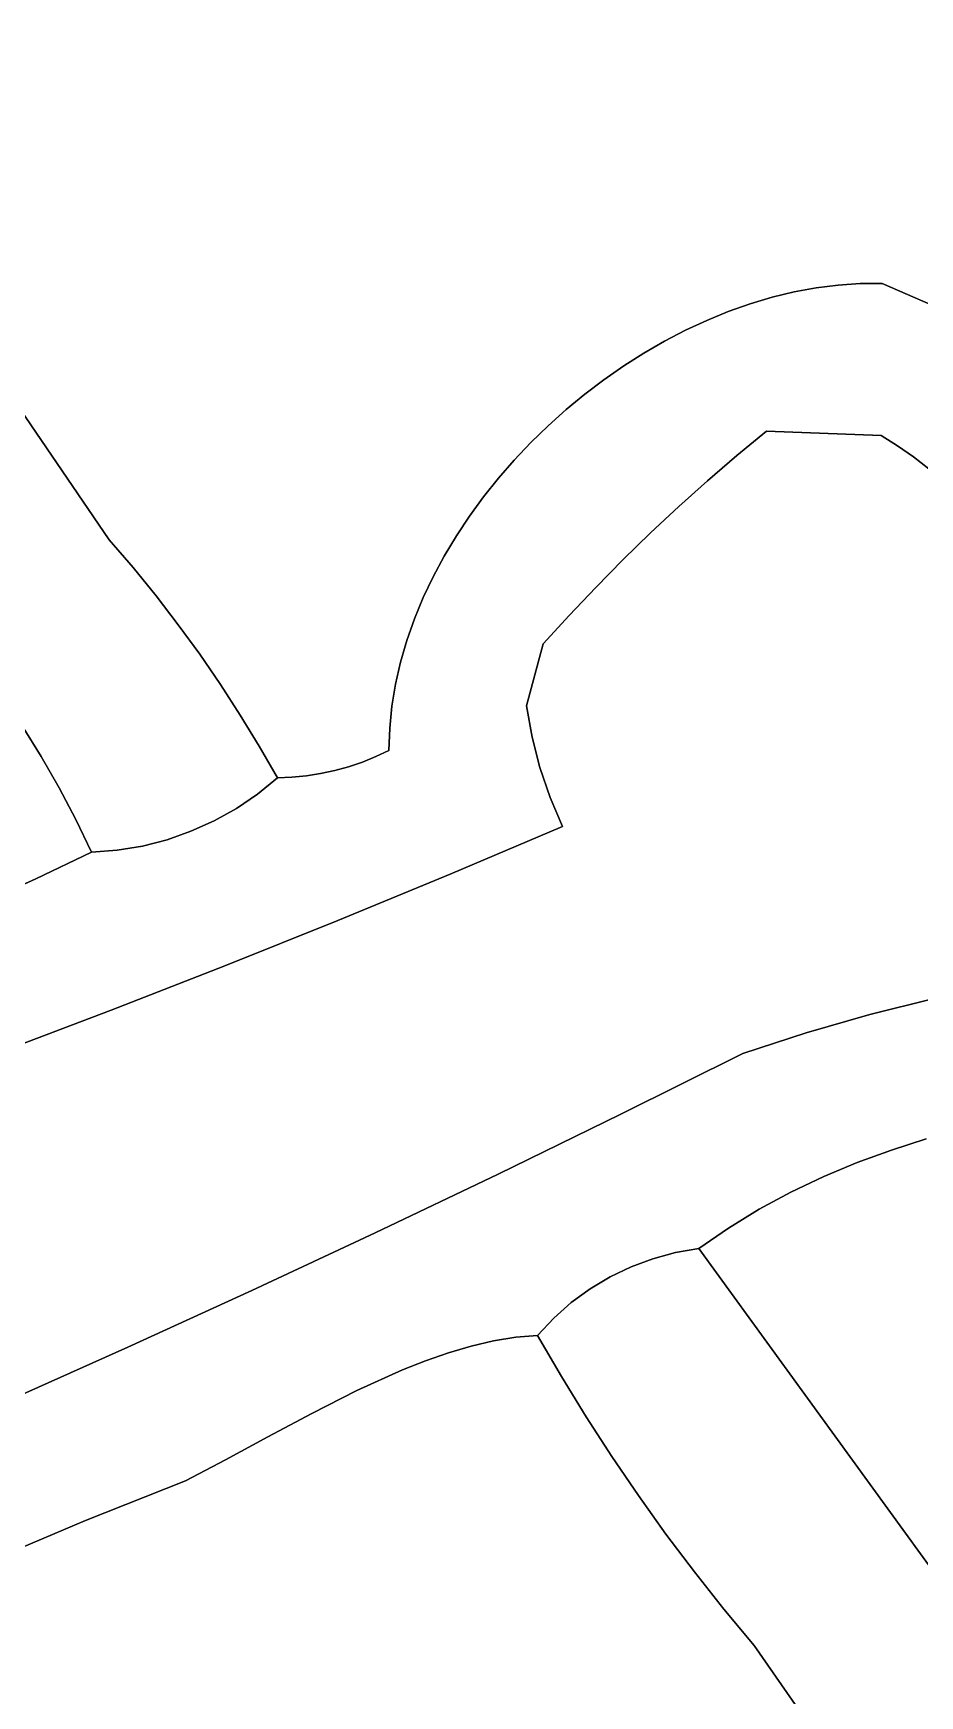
# Model space of a CAD drawing. Header units: inches. Extents: x 36.3 to 71.4, y 17.4 to 61.7.
# Drawn here: x 60.153 to 62.665, y 21.181 to 25.893 of the extents above; entities that cross this region are included whole.
import ezdxf

# ---------------------------------------------------------------- set-up
doc = ezdxf.new("R2010")
doc.units = ezdxf.units.IN
doc.layers.add('SURFACES_FOR_SKETCHUP', color=7, linetype='Continuous')

msp = doc.modelspace()

# ---------------------------------------------------------------- linework, layer by layer
at = {"layer": 'SURFACES_FOR_SKETCHUP'}
for points, invisible_edges in [([(61.0887, 26.3437), (60.1423, 26.5912), (59.8279, 25.2342)], 10), ([(62.9863, 25.8676), (62.8522, 26.4694), (62.0367, 26.1024)], 3), ([(59.8279, 25.2342), (60.1009, 24.8478), (61.0887, 26.3437)], 10), ([(60.1009, 24.8478), (61.5627, 24.7325), (61.0887, 26.3437)], 11), ([(62.0367, 26.1024), (61.0887, 26.3437), (61.8258, 24.9497)], 10), ([(61.6117, 24.7803), (61.0887, 26.3437), (61.5627, 24.7325)], 3), ([(61.6627, 24.826), (61.0887, 26.3437), (61.6117, 24.7803)], 3), ([(61.7155, 24.8695), (61.0887, 26.3437), (61.6627, 24.826)], 3), ([(61.7699, 24.9108), (61.0887, 26.3437), (61.7155, 24.8695)], 3), ([(61.8258, 24.9497), (61.0887, 26.3437), (61.7699, 24.9108)], 3), ([(61.883, 24.9861), (62.0367, 26.1024), (61.8258, 24.9497)], 3), ([(61.9414, 25.0198), (62.0367, 26.1024), (61.883, 24.9861)], 3), ([(62.0009, 25.0508), (62.0367, 26.1024), (61.9414, 25.0198)], 3), ([(62.0613, 25.0788), (62.0367, 26.1024), (62.0009, 25.0508)], 3), ([(62.9863, 25.8676), (62.0367, 26.1024), (62.4962, 25.1834)], 10), ([(62.4338, 25.1791), (62.4962, 25.1834), (62.0367, 26.1024)], 10), ([(62.3712, 25.1711), (62.4338, 25.1791), (62.0367, 26.1024)], 10), ([(62.3086, 25.1595), (62.3712, 25.1711), (62.0367, 26.1024)], 10), ([(62.2462, 25.1443), (62.3086, 25.1595), (62.0367, 26.1024)], 10), ([(62.184, 25.1257), (62.2462, 25.1443), (62.0367, 26.1024)], 10), ([(62.1223, 25.1038), (62.184, 25.1257), (62.0367, 26.1024)], 10), ([(62.1223, 25.1038), (62.0367, 26.1024), (62.0613, 25.0788)], 3), ([(62.5583, 25.1837), (62.9863, 25.8676), (62.4962, 25.1834)], 3), ([(62.5583, 25.1837), (62.9107, 25.0299), (62.9863, 25.8676)], 10), ([(62.3086, 25.1595), (62.2305, 24.7653), (62.3712, 25.1711)], 3), ([(62.5552, 24.753), (62.3712, 25.1711), (62.2305, 24.7653)], 3), ([(62.3712, 25.1711), (62.5552, 24.753), (62.4338, 25.1791)], 3), ([(62.4338, 25.1791), (62.5552, 24.753), (62.4962, 25.1834)], 3), ([(62.5583, 25.1837), (62.4962, 25.1834), (62.5552, 24.753)], 10), ([(62.5583, 25.1837), (62.5552, 24.753), (62.9107, 25.0299)], 3), ([(62.1223, 25.1038), (62.2305, 24.7653), (62.184, 25.1257)], 3), ([(62.184, 25.1257), (62.2305, 24.7653), (62.2462, 25.1443)], 3), ([(62.2462, 25.1443), (62.2305, 24.7653), (62.3086, 25.1595)], 3), ([(62.0009, 25.0508), (62.2305, 24.7653), (62.0613, 25.0788)], 3), ([(62.0613, 25.0788), (62.2305, 24.7653), (62.1223, 25.1038)], 3), ([(61.9414, 25.0198), (62.1462, 24.6955), (62.0009, 25.0508)], 3), ([(62.2305, 24.7653), (62.0009, 25.0508), (62.1462, 24.6955)], 3), ([(62.5552, 24.753), (62.6017, 24.7233), (62.9107, 25.0299)], 10), ([(62.6017, 24.7233), (62.6467, 24.6917), (62.9107, 25.0299)], 10), ([(62.9596, 24.9736), (62.9107, 25.0299), (62.6467, 24.6917)], 10), ([(61.8258, 24.9497), (62.0633, 24.6241), (61.883, 24.9861)], 3), ([(61.883, 24.9861), (62.1462, 24.6955), (61.9414, 25.0198)], 3), ([(62.1462, 24.6955), (61.883, 24.9861), (62.0633, 24.6241)], 3), ([(61.7699, 24.9108), (62.0633, 24.6241), (61.8258, 24.9497)], 3), ([(62.6467, 24.6917), (62.6904, 24.6583), (62.9596, 24.9736)], 10), ([(61.7155, 24.8695), (61.9819, 24.551), (61.7699, 24.9108)], 3), ([(62.0633, 24.6241), (61.7699, 24.9108), (61.9819, 24.551)], 3), ([(60.1009, 24.8478), (59.8712, 24.2527), (60.3679, 24.4572)], 3), ([(61.5627, 24.7325), (60.1009, 24.8478), (61.5157, 24.6829)], 3), ([(61.5157, 24.6829), (60.1009, 24.8478), (61.471, 24.6315)], 3), ([(61.471, 24.6315), (60.1009, 24.8478), (61.4287, 24.5785)], 3), ([(60.3679, 24.4572), (61.4287, 24.5785), (60.1009, 24.8478)], 3), ([(61.6627, 24.826), (61.9819, 24.551), (61.7155, 24.8695)], 3), ([(61.6117, 24.7803), (61.902, 24.4763), (61.6627, 24.826)], 3), ([(61.9819, 24.551), (61.6627, 24.826), (61.902, 24.4763)], 3), ([(61.6117, 24.7803), (61.5627, 24.7325), (61.902, 24.4763)], 10), ([(62.5552, 24.753), (62.2305, 24.7653), (62.1462, 24.6955)], 8), ([(62.5552, 24.753), (62.1462, 24.6955), (62.6017, 24.7233)], 3), ([(61.5627, 24.7325), (61.5157, 24.6829), (61.8237, 24.4)], 10), ([(61.8237, 24.4), (61.902, 24.4763), (61.5627, 24.7325)], 10), ([(62.1462, 24.6955), (62.0633, 24.6241), (62.6467, 24.6917)], 10), ([(62.6467, 24.6917), (62.0633, 24.6241), (62.6904, 24.6583)], 3), ([(62.6467, 24.6917), (62.6017, 24.7233), (62.1462, 24.6955)], 10), ([(61.5157, 24.6829), (61.471, 24.6315), (61.8237, 24.4)], 10), ([(62.6904, 24.6583), (62.0633, 24.6241), (62.7326, 24.6232)], 3), ([(61.471, 24.6315), (61.4287, 24.5785), (61.7469, 24.3221)], 10), ([(61.7469, 24.3221), (61.8237, 24.4), (61.471, 24.6315)], 10), ([(61.9819, 24.551), (62.7734, 24.5863), (62.0633, 24.6241)], 3), ([(62.7326, 24.6232), (62.0633, 24.6241), (62.7734, 24.5863)], 3), ([(61.4287, 24.5785), (60.3679, 24.4572), (61.3889, 24.5239)], 3), ([(61.4287, 24.5785), (61.3889, 24.5239), (61.7469, 24.3221)], 10), ([(61.902, 24.4763), (62.8861, 24.4658), (61.9819, 24.551)], 3), ([(62.7734, 24.5863), (61.9819, 24.551), (62.8126, 24.5477)], 3), ([(62.8502, 24.5076), (62.8126, 24.5477), (61.9819, 24.551)], 10), ([(62.8502, 24.5076), (61.9819, 24.551), (62.8861, 24.4658)], 3), ([(61.3889, 24.5239), (60.3679, 24.4572), (61.3517, 24.468)], 3), ([(61.3889, 24.5239), (61.3517, 24.468), (61.6716, 24.2427)], 10), ([(61.6716, 24.2427), (61.7469, 24.3221), (61.3889, 24.5239)], 10), ([(59.9383, 24.1754), (60.3679, 24.4572), (59.8712, 24.2527)], 3), ([(60.0023, 24.0957), (60.3679, 24.4572), (59.9383, 24.1754)], 3), ([(60.3679, 24.4572), (60.0023, 24.0957), (60.4353, 24.3786)], 3), ([(60.4353, 24.3786), (61.3517, 24.468), (60.3679, 24.4572)], 3), ([(61.3517, 24.468), (60.4353, 24.3786), (61.3174, 24.4108)], 3), ([(61.3517, 24.468), (61.3174, 24.4108), (61.6716, 24.2427)], 10), ([(61.6521, 23.644), (62.8861, 24.4658), (61.8237, 24.4)], 11), ([(61.6521, 23.644), (62.5233, 23.1111), (62.8861, 24.4658)], 11), ([(61.902, 24.4763), (61.8237, 24.4), (62.8861, 24.4658)], 10), ([(62.5233, 23.1111), (62.7057, 23.1573), (62.8861, 24.4658)], 10), ([(60.5005, 24.2982), (61.3174, 24.4108), (60.4353, 24.3786)], 3), ([(61.3174, 24.4108), (60.5005, 24.2982), (61.2861, 24.3524)], 3), ([(61.2861, 24.3524), (61.598, 24.1617), (61.3174, 24.4108)], 3), ([(61.598, 24.1617), (61.6716, 24.2427), (61.3174, 24.4108)], 10), ([(60.0631, 24.0136), (60.4353, 24.3786), (60.0023, 24.0957)], 3), ([(60.4353, 24.3786), (60.0631, 24.0136), (60.5005, 24.2982)], 3), ([(61.8237, 24.4), (61.7469, 24.3221), (61.6521, 23.644)], 10), ([(60.5635, 24.2161), (61.2861, 24.3524), (60.5005, 24.2982)], 3), ([(61.2861, 24.3524), (60.5635, 24.2161), (61.2579, 24.2931)], 3), ([(61.2861, 24.3524), (61.2579, 24.2931), (61.598, 24.1617)], 10), ([(61.5885, 23.8112), (61.6172, 23.7265), (61.7469, 24.3221)], 10), ([(61.7469, 24.3221), (61.6716, 24.2427), (61.5885, 23.8112)], 10), ([(61.6172, 23.7265), (61.6521, 23.644), (61.7469, 24.3221)], 10), ([(60.0631, 24.0136), (60.1208, 23.9293), (60.5005, 24.2982)], 10), ([(60.5635, 24.2161), (60.5005, 24.2982), (60.1208, 23.9293)], 10), ([(61.2579, 24.2931), (60.5635, 24.2161), (61.233, 24.2328)], 3), ([(61.2579, 24.2931), (61.233, 24.2328), (61.598, 24.1617)], 10), ([(60.6242, 24.1324), (61.233, 24.2328), (60.5635, 24.2161)], 3), ([(61.233, 24.2328), (60.6242, 24.1324), (61.2115, 24.1718)], 3), ([(61.233, 24.2328), (61.2115, 24.1718), (61.598, 24.1617)], 10), ([(61.6716, 24.2427), (61.598, 24.1617), (61.5662, 23.8978)], 10), ([(61.5662, 23.8978), (61.5885, 23.8112), (61.6716, 24.2427)], 10), ([(60.1208, 23.9293), (60.1751, 23.8428), (60.5635, 24.2161)], 10), ([(60.6242, 24.1324), (60.5635, 24.2161), (60.1751, 23.8428)], 10), ([(60.6242, 24.1324), (60.1751, 23.8428), (60.6828, 24.0471)], 3), ([(60.6828, 24.0471), (61.2115, 24.1718), (60.6242, 24.1324)], 3), ([(61.2115, 24.1718), (60.6828, 24.0471), (61.1935, 24.1102)], 3), ([(61.2115, 24.1718), (61.1935, 24.1102), (61.5504, 23.986)], 10), ([(61.5504, 23.986), (61.598, 24.1617), (61.2115, 24.1718)], 10), ([(61.5504, 23.986), (61.5662, 23.8978), (61.598, 24.1617)], 2), ([(60.739, 23.9603), (61.1935, 24.1102), (60.6828, 24.0471)], 3), ([(61.1935, 24.1102), (60.739, 23.9603), (61.1793, 24.048)], 3), ([(61.1935, 24.1102), (61.1793, 24.048), (61.5504, 23.986)], 10), ([(60.2261, 23.7543), (60.6828, 24.0471), (60.1751, 23.8428)], 3), ([(60.2261, 23.7543), (60.5317, 23.6068), (60.6828, 24.0471)], 11), ([(60.5996, 23.6307), (60.6828, 24.0471), (60.5317, 23.6068)], 3), ([(60.6828, 24.0471), (60.5996, 23.6307), (60.739, 23.9603)], 3), ([(61.1793, 24.048), (60.739, 23.9603), (61.169, 23.9855)], 3), ([(61.1793, 24.048), (61.169, 23.9855), (61.5504, 23.986)], 10), ([(60.793, 23.8719), (61.169, 23.9855), (60.739, 23.9603)], 3), ([(61.0069, 23.803), (61.169, 23.9855), (60.793, 23.8719)], 11), ([(61.0464, 23.8139), (61.169, 23.9855), (61.0069, 23.803)], 3), ([(61.169, 23.9855), (61.0464, 23.8139), (61.1627, 23.9227)], 3), ([(61.169, 23.9855), (61.1627, 23.9227), (61.5504, 23.986)], 10), ([(61.5504, 23.986), (61.1627, 23.9227), (61.5662, 23.8978)], 3), ([(60.6653, 23.6603), (60.739, 23.9603), (60.5996, 23.6307)], 3), ([(60.6653, 23.6603), (60.7282, 23.6955), (60.739, 23.9603)], 10), ([(60.793, 23.8719), (60.739, 23.9603), (60.7282, 23.6955)], 10), ([(60.1751, 23.8428), (60.1208, 23.9293), (60.0009, 23.4247)], 10), ([(61.0852, 23.827), (61.1627, 23.9227), (61.0464, 23.8139)], 3), ([(61.1233, 23.8423), (61.1627, 23.9227), (61.0852, 23.827)], 3), ([(61.1233, 23.8423), (61.1605, 23.8598), (61.1627, 23.9227)], 8), ([(61.1605, 23.8598), (61.5662, 23.8978), (61.1627, 23.9227)], 3), ([(61.5662, 23.8978), (61.1605, 23.8598), (61.5885, 23.8112)], 3), ([(60.7881, 23.7361), (60.793, 23.8719), (60.7282, 23.6955)], 3), ([(60.8445, 23.7821), (60.793, 23.8719), (60.7881, 23.7361)], 2), ([(60.9669, 23.7944), (61.0069, 23.803), (60.793, 23.8719)], 10), ([(60.8856, 23.7839), (60.9265, 23.788), (60.793, 23.8719)], 10), ([(60.793, 23.8719), (60.8445, 23.7821), (60.8856, 23.7839)], 8), ([(60.9669, 23.7944), (60.793, 23.8719), (60.9265, 23.788)], 3), ([(61.3343, 23.5097), (61.1605, 23.8598), (61.1233, 23.8423)], 9), ([(61.3343, 23.5097), (61.5885, 23.8112), (61.1605, 23.8598)], 11), ([(60.1602, 23.4962), (60.1751, 23.8428), (60.0009, 23.4247)], 3), ([(60.1751, 23.8428), (60.1602, 23.4962), (60.2261, 23.7543)], 3), ([(60.9669, 23.7944), (61.0153, 23.3783), (61.0069, 23.803)], 3), ([(61.0069, 23.803), (61.0153, 23.3783), (61.0464, 23.8139)], 3), ([(61.3343, 23.5097), (61.0464, 23.8139), (61.0153, 23.3783)], 3), ([(61.0852, 23.827), (61.0464, 23.8139), (61.3343, 23.5097)], 10), ([(61.1233, 23.8423), (61.0852, 23.827), (61.3343, 23.5097)], 10), ([(61.3343, 23.5097), (61.6172, 23.7265), (61.5885, 23.8112)], 9), ([(60.2737, 23.6638), (60.2261, 23.7543), (60.1602, 23.4962)], 10), ([(60.2737, 23.6638), (60.4618, 23.5889), (60.2261, 23.7543)], 3), ([(60.5317, 23.6068), (60.2261, 23.7543), (60.4618, 23.5889)], 3), ([(60.8856, 23.7839), (60.7881, 23.7361), (60.9265, 23.788)], 3), ([(60.7881, 23.7361), (61.0153, 23.3783), (60.9265, 23.788)], 11), ([(60.8856, 23.7839), (60.8445, 23.7821), (60.7881, 23.7361)], 8), ([(60.9265, 23.788), (61.0153, 23.3783), (60.9669, 23.7944)], 3), ([(60.7282, 23.6955), (61.0153, 23.3783), (60.7881, 23.7361)], 3), ([(61.3343, 23.5097), (61.6521, 23.644), (61.6172, 23.7265)], 8), ([(60.3178, 23.5715), (60.2737, 23.6638), (60.1602, 23.4962)], 2), ([(60.3904, 23.5771), (60.4618, 23.5889), (60.2737, 23.6638)], 10), ([(60.3178, 23.5715), (60.3904, 23.5771), (60.2737, 23.6638)], 2), ([(60.5996, 23.6307), (60.6951, 23.2498), (60.6653, 23.6603)], 3), ([(60.6653, 23.6603), (61.0153, 23.3783), (60.7282, 23.6955)], 3), ([(61.0153, 23.3783), (60.6653, 23.6603), (60.6951, 23.2498)], 3), ([(60.5317, 23.6068), (60.6951, 23.2498), (60.5996, 23.6307)], 3), ([(61.3343, 23.5097), (61.8175, 22.8288), (61.6521, 23.644)], 3), ([(62.3425, 23.0591), (62.5233, 23.1111), (61.6521, 23.644)], 10), ([(62.1632, 23.0012), (61.6521, 23.644), (61.8175, 22.8288)], 3), ([(62.3425, 23.0591), (61.6521, 23.644), (62.1632, 23.0012)], 3), ([(60.1602, 23.4962), (60.3737, 23.1242), (60.3178, 23.5715)], 3), ([(60.3904, 23.5771), (60.3178, 23.5715), (60.3737, 23.1242)], 10), ([(60.6951, 23.2498), (60.4618, 23.5889), (60.3737, 23.1242)], 3), ([(60.3904, 23.5771), (60.3737, 23.1242), (60.4618, 23.5889)], 3), ([(60.4618, 23.5889), (60.6951, 23.2498), (60.5317, 23.6068)], 3), ([(60.0009, 23.4247), (60.3737, 23.1242), (60.1602, 23.4962)], 3), ([(61.0153, 23.3783), (61.4704, 22.6594), (61.3343, 23.5097)], 3), ([(61.8175, 22.8288), (61.3343, 23.5097), (61.4704, 22.6594)], 3), ([(60.3737, 23.1242), (60.0009, 23.4247), (60.0512, 23.0015)], 3), ([(60.6951, 23.2498), (61.1219, 22.4928), (61.0153, 23.3783)], 3), ([(61.4704, 22.6594), (61.0153, 23.3783), (61.1219, 22.4928)], 3), ([(60.3737, 23.1242), (60.772, 22.3291), (60.6951, 23.2498)], 3), ([(61.1219, 22.4928), (60.6951, 23.2498), (60.772, 22.3291)], 3), ([(62.7057, 23.1573), (62.5233, 23.1111), (62.6829, 22.7588)], 10), ([(60.0512, 23.0015), (60.4208, 22.1683), (60.3737, 23.1242)], 3), ([(60.772, 22.3291), (60.3737, 23.1242), (60.4208, 22.1683)], 3), ([(62.5233, 23.1111), (62.3425, 23.0591), (62.5844, 22.7272)], 10), ([(62.5844, 22.7272), (62.6829, 22.7588), (62.5233, 23.1111)], 10), ([(62.3425, 23.0591), (62.1632, 23.0012), (62.3926, 22.6521)], 10), ([(62.4875, 22.6917), (62.5844, 22.7272), (62.3425, 23.0591)], 10), ([(62.4875, 22.6917), (62.3425, 23.0591), (62.3926, 22.6521)], 3), ([(60.4208, 22.1683), (60.0512, 23.0015), (60.0683, 22.0105)], 3), ([(61.8175, 22.8288), (62.2098, 22.5597), (62.1632, 23.0012)], 3), ([(62.3926, 22.6521), (62.1632, 23.0012), (62.2999, 22.6082)], 3), ([(62.2999, 22.6082), (62.1632, 23.0012), (62.2098, 22.5597)], 3), ([(61.4704, 22.6594), (61.8466, 22.3963), (61.8175, 22.8288)], 3), ([(61.9085, 22.4193), (61.8175, 22.8288), (61.8466, 22.3963)], 3), ([(62.1225, 22.5063), (61.8175, 22.8288), (61.9726, 22.4365)], 11), ([(61.9726, 22.4365), (61.8175, 22.8288), (61.9085, 22.4193)], 3), ([(62.2098, 22.5597), (61.8175, 22.8288), (62.1225, 22.5063)], 3), ([(62.4875, 22.6917), (63.9152, 21.2086), (62.5844, 22.7272)], 3), ([(62.5844, 22.7272), (63.9331, 21.2468), (62.6829, 22.7588)], 3), ([(63.9331, 21.2468), (62.5844, 22.7272), (63.9152, 21.2086)], 3), ([(62.3926, 22.6521), (63.9152, 21.2086), (62.4875, 22.6917)], 3), ([(61.1219, 22.4928), (61.457, 22.1866), (61.4704, 22.6594)], 3), ([(61.457, 22.1866), (61.5199, 22.1969), (61.4704, 22.6594)], 10), ([(61.6276, 22.2508), (61.4704, 22.6594), (61.5199, 22.1969)], 11), ([(61.7871, 22.3677), (61.4704, 22.6594), (61.7306, 22.3338)], 3), ([(61.7306, 22.3338), (61.4704, 22.6594), (61.6773, 22.2948)], 3), ([(61.8466, 22.3963), (61.4704, 22.6594), (61.7871, 22.3677)], 3), ([(61.6773, 22.2948), (61.4704, 22.6594), (61.6276, 22.2508)], 3), ([(62.2999, 22.6082), (63.9152, 21.2086), (62.3926, 22.6521)], 3), ([(62.2098, 22.5597), (63.9011, 21.1688), (62.2999, 22.6082)], 3), ([(63.9152, 21.2086), (62.2999, 22.6082), (63.9011, 21.1688)], 3), ([(62.1225, 22.5063), (63.9011, 21.1688), (62.2098, 22.5597)], 3), ([(60.772, 22.3291), (61.0697, 22.0458), (61.1219, 22.4928)], 3), ([(61.1993, 22.1044), (61.1219, 22.4928), (61.0697, 22.0458)], 3), ([(61.3932, 22.1717), (61.457, 22.1866), (61.1219, 22.4928)], 10), ([(61.3289, 22.1527), (61.1219, 22.4928), (61.2642, 22.1301)], 3), ([(61.3932, 22.1717), (61.1219, 22.4928), (61.3289, 22.1527)], 3), ([(61.2642, 22.1301), (61.1219, 22.4928), (61.1993, 22.1044)], 3), ([(61.9726, 22.4365), (62.0384, 22.4478), (62.1225, 22.5063)], 8), ([(62.0384, 22.4478), (63.9011, 21.1688), (62.1225, 22.5063)], 3), ([(61.7922, 21.8588), (61.9726, 22.4365), (61.7194, 21.9715)], 3), ([(61.9085, 22.4193), (61.7194, 21.9715), (61.9726, 22.4365)], 3), ([(62.0384, 22.4478), (61.9726, 22.4365), (61.7922, 21.8588)], 10), ([(61.8676, 21.7478), (62.0384, 22.4478), (61.7922, 21.8588)], 3), ([(61.8676, 21.7478), (61.9457, 21.6387), (62.0384, 22.4478)], 10), ([(61.9457, 21.6387), (62.0263, 21.5314), (62.0384, 22.4478)], 10), ([(62.1095, 21.4261), (62.0384, 22.4478), (62.0263, 21.5314)], 3), ([(63.5686, 20.3403), (62.0384, 22.4478), (62.1952, 21.3227)], 10), ([(62.1952, 21.3227), (62.0384, 22.4478), (62.1095, 21.4261)], 3), ([(62.0384, 22.4478), (63.5686, 20.3403), (63.8846, 21.0858)], 10), ([(62.0384, 22.4478), (63.8846, 21.0858), (63.8909, 21.1278)], 9), ([(62.0384, 22.4478), (63.8909, 21.1278), (63.9011, 21.1688)], 9), ([(61.8466, 22.3963), (61.7194, 21.9715), (61.9085, 22.4193)], 3), ([(61.8466, 22.3963), (61.7871, 22.3677), (61.7194, 21.9715)], 10), ([(61.7871, 22.3677), (61.7306, 22.3338), (61.7194, 21.9715)], 10), ([(60.4208, 22.1683), (60.8172, 21.914), (60.772, 22.3291)], 3), ([(61.0697, 22.0458), (60.772, 22.3291), (60.9418, 21.981)], 3), ([(60.9418, 21.981), (60.772, 22.3291), (60.8172, 21.914)], 3), ([(61.6276, 22.2508), (61.6493, 22.0859), (61.6773, 22.2948)], 3), ([(61.7306, 22.3338), (61.6773, 22.2948), (61.6493, 22.0859)], 10), ([(61.6493, 22.0859), (61.7194, 21.9715), (61.7306, 22.3338)], 10), ([(61.5199, 22.1969), (61.5819, 22.202), (61.6276, 22.2508)], 8), ([(61.5819, 22.202), (61.6493, 22.0859), (61.6276, 22.2508)], 2), ([(61.5199, 22.1969), (61.457, 22.1866), (61.6493, 22.0859)], 10), ([(61.6493, 22.0859), (61.5819, 22.202), (61.5199, 22.1969)], 8), ([(60.0683, 22.0105), (60.3004, 21.6774), (60.4208, 22.1683)], 3), ([(60.5843, 21.7898), (60.4208, 22.1683), (60.3004, 21.6774)], 3), ([(60.6975, 21.8489), (60.4208, 22.1683), (60.5843, 21.7898)], 3), ([(60.8172, 21.914), (60.4208, 22.1683), (60.6975, 21.8489)], 3), ([(61.2642, 22.1301), (61.7194, 21.9715), (61.3289, 22.1527)], 3), ([(61.3289, 22.1527), (61.6493, 22.0859), (61.3932, 22.1717)], 3), ([(61.7194, 21.9715), (61.6493, 22.0859), (61.3289, 22.1527)], 10), ([(61.3932, 22.1717), (61.6493, 22.0859), (61.457, 22.1866)], 3), ([(61.1993, 22.1044), (61.0697, 22.0458), (61.7922, 21.8588)], 10), ([(61.2642, 22.1301), (61.1993, 22.1044), (61.7194, 21.9715)], 10), ([(61.7922, 21.8588), (61.7194, 21.9715), (61.1993, 22.1044)], 10), ([(60.3004, 21.6774), (60.0683, 22.0105), (60.0192, 21.5586)], 3), ([(61.0697, 22.0458), (60.9418, 21.981), (61.8676, 21.7478)], 10), ([(61.8676, 21.7478), (61.7922, 21.8588), (61.0697, 22.0458)], 10), ([(60.9418, 21.981), (60.8172, 21.914), (61.8676, 21.7478)], 10), ([(60.6975, 21.8489), (61.5179, 20.2914), (60.8172, 21.914)], 3), ([(60.8172, 21.914), (61.5179, 20.2914), (61.9457, 21.6387)], 11), ([(61.9457, 21.6387), (61.8676, 21.7478), (60.8172, 21.914)], 10), ([(60.6975, 21.8489), (60.5843, 21.7898), (61.48, 20.273)], 10), ([(61.48, 20.273), (61.5179, 20.2914), (60.6975, 21.8489)], 10), ([(60.5843, 21.7898), (60.3004, 21.6774), (61.4126, 20.2264)], 10), ([(61.4126, 20.2264), (61.4449, 20.2512), (60.5843, 21.7898)], 10), ([(61.4449, 20.2512), (61.48, 20.273), (60.5843, 21.7898)], 10), ([(60.3004, 21.6774), (60.0192, 21.5586), (61.3339, 20.1365)], 10), ([(61.3339, 20.1365), (61.357, 20.1688), (60.3004, 21.6774)], 10), ([(61.357, 20.1688), (61.3833, 20.1988), (60.3004, 21.6774)], 10), ([(61.3833, 20.1988), (61.4126, 20.2264), (60.3004, 21.6774)], 10), ([(61.5574, 20.306), (61.9457, 21.6387), (61.5179, 20.2914)], 3), ([(61.9457, 21.6387), (61.5574, 20.306), (62.0263, 21.5314)], 3), ([(59.7408, 21.4332), (60.2274, 19.7369), (60.0192, 21.5586)], 3), ([(60.2677, 19.7343), (60.0192, 21.5586), (60.2274, 19.7369)], 3), ([(60.3071, 19.7278), (60.0192, 21.5586), (60.2677, 19.7343)], 3), ([(60.0192, 21.5586), (60.3071, 19.7278), (61.3339, 20.1365)], 11), ([(61.5974, 20.3163), (62.0263, 21.5314), (61.5574, 20.306)], 3), ([(62.0263, 21.5314), (61.5974, 20.3163), (62.1095, 21.4261)], 3), ([(59.7408, 21.4332), (60.145, 19.7297), (60.1864, 19.7354)], 9), ([(59.7408, 21.4332), (60.1864, 19.7354), (60.2274, 19.7369)], 9), ([(61.6377, 20.3224), (62.1095, 21.4261), (61.5974, 20.3163)], 3), ([(61.6779, 20.3245), (62.1095, 21.4261), (61.6377, 20.3224)], 3), ([(62.1095, 21.4261), (61.6779, 20.3245), (62.1952, 21.3227)], 3), ([(61.7178, 20.3227), (62.1952, 21.3227), (61.6779, 20.3245)], 3), ([(61.757, 20.3171), (62.1952, 21.3227), (61.7178, 20.3227)], 3), ([(61.7955, 20.3077), (62.1952, 21.3227), (61.757, 20.3171)], 3), ([(61.8328, 20.2948), (62.1952, 21.3227), (61.7955, 20.3077)], 3), ([(61.8687, 20.2783), (62.1952, 21.3227), (61.8328, 20.2948)], 3), ([(61.9029, 20.2585), (62.1952, 21.3227), (61.8687, 20.2783)], 3), ([(61.9352, 20.2354), (62.1952, 21.3227), (61.9029, 20.2585)], 3), ([(61.9652, 20.2091), (62.1952, 21.3227), (61.9352, 20.2354)], 3), ([(61.9928, 20.1797), (62.1952, 21.3227), (61.9652, 20.2091)], 3), ([(62.0176, 20.1475), (62.1952, 21.3227), (61.9928, 20.1797)], 3), ([(62.0393, 20.1123), (62.1952, 21.3227), (62.0176, 20.1475)], 3), ([(62.0578, 20.0745), (62.1952, 21.3227), (62.0393, 20.1123)], 3), ([(62.0724, 20.0349), (62.1952, 21.3227), (62.0578, 20.0745)], 3), ([(62.1952, 21.3227), (62.0724, 20.0349), (63.8643, 18.9365)], 3), ([(62.1952, 21.3227), (63.8643, 18.9365), (63.5686, 20.3403)], 10)]:
    msp.add_3dface(points, dxfattribs=dict(at, invisible_edges=invisible_edges))

doc.saveas('drawing.dxf')
